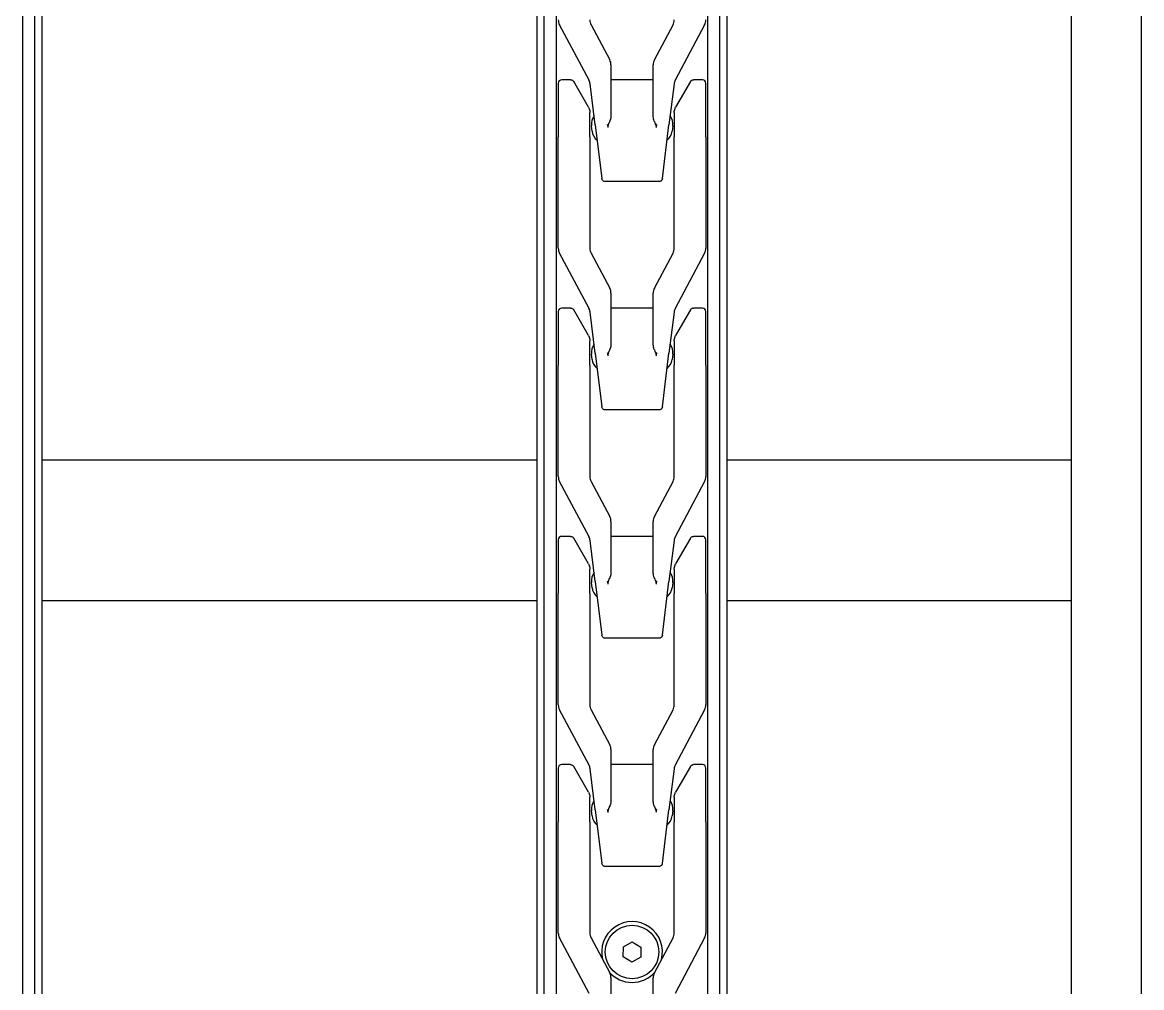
# Model space of a CAD drawing. Extents: x -3873 to 164127, y 7129 to 96529.
# Drawn here: x 43171.7 to 43490.2, y 50180.2 to 50455 of the extents above; entities that cross this region are included whole.
import ezdxf

# ---------------------------------------------------------------- set-up
doc = ezdxf.new("R2010")
doc.units = 0
doc.layers.add('LAYOUT', color=90, linetype='CONTINUOUS')
doc.layers.add('LAYOUT-KROMEKA', color=1, linetype='CONTINUOUS')

# ---------------------------------------------------------------- blocks, each defined once
blk = doc.blocks.new('A$Ccf7c2aec')
at = {"layer": 'LAYOUT-KROMEKA'}
for p, q in [((1840.63, 574.6), (169.51, 574.6)), ((175.51, 571.1), (1836.63, 571.1)), ((1836.63, 569.1), (175.51, 569.1)), ((860.63, 428.1), (860.63, 569.1)), ((900.63, 428.1), (900.63, 569.1)), ((175.51, 428.1), (1836.63, 428.1)), ((175.51, 426.1), (1836.63, 426.1)), ((169.51, 422.6), (1840.63, 422.6)), ((748.85, 413.36), (764.62, 421.75)), ((766.03, 422.1), (797.73, 422.1)), ((812.98, 422.1), (797.73, 422.1)), ((813.85, 413.36), (829.62, 421.75)), ((813.98, 418.59), (813.98, 421.1)), ((831.03, 422.1), (862.73, 422.1)), ((877.98, 422.1), (862.73, 422.1)), ((878.85, 413.36), (894.62, 421.75)), ((878.98, 418.59), (878.98, 421.1)), ((896.03, 422.1), (927.73, 422.1)), ((942.98, 422.1), (927.73, 422.1)), ((943.85, 413.36), (959.62, 421.75)), ((943.98, 418.59), (943.98, 421.1)), ((961.03, 422.1), (992.73, 422.1)), ((1007.98, 422.1), (992.73, 422.1)), ((1008.85, 413.36), (1024.62, 421.75)), ((1008.98, 418.59), (1008.98, 421.1)), ((806.18, 413.5), (813.48, 417.72)), ((871.18, 413.5), (878.48, 417.72)), ((936.18, 413.5), (943.48, 417.72)), ((1001.18, 413.5), (1008.48, 417.72)), ((764.62, 412.75), (754.66, 407.45)), ((797.73, 413.1), (766.03, 413.1)), ((801.11, 411.6), (785.86, 409.73)), ((797.73, 413.1), (804.68, 413.1)), ((799.36, 412.49), (800.84, 412.67)), ((801.11, 411.6), (812.81, 413.03)), ((829.62, 412.75), (819.66, 407.45)), ((862.73, 413.1), (831.03, 413.1)), ((866.11, 411.6), (850.86, 409.73)), ((862.73, 413.1), (869.68, 413.1)), ((864.36, 412.49), (865.84, 412.67)), ((866.11, 411.6), (877.81, 413.03)), ((894.62, 412.75), (884.66, 407.45)), ((927.73, 413.1), (896.03, 413.1)), ((931.11, 411.6), (915.86, 409.73)), ((927.73, 413.1), (934.68, 413.1)), ((929.36, 412.49), (930.84, 412.67)), ((931.11, 411.6), (942.81, 413.03)), ((959.62, 412.75), (949.66, 407.45)), ((992.73, 413.1), (961.03, 413.1)), ((996.11, 411.6), (980.86, 409.73)), ((992.73, 413.1), (999.68, 413.1)), ((994.36, 412.49), (995.84, 412.67)), ((996.11, 411.6), (1007.81, 413.03)), ((1024.62, 412.75), (1014.66, 407.45)), ((784.98, 393.47), (784.98, 408.73)), ((849.98, 393.47), (849.98, 408.73)), ((914.98, 393.47), (914.98, 408.73)), ((979.98, 393.47), (979.98, 408.73)), ((753.25, 407.1), (739.13, 407.1)), ((818.25, 407.1), (804.13, 407.1)), ((813.98, 395.1), (813.98, 407.1)), ((883.25, 407.1), (869.13, 407.1)), ((878.98, 395.1), (878.98, 407.1)), ((948.25, 407.1), (934.13, 407.1)), ((943.98, 395.1), (943.98, 407.1)), ((1013.25, 407.1), (999.13, 407.1)), ((1008.98, 395.1), (1008.98, 407.1)), ((757.75, 401.17), (759.25, 403.63)), ((759.25, 403.63), (762.14, 403.56)), ((762.14, 403.56), (763.52, 401.03)), ((759.13, 398.64), (757.75, 401.17)), ((762.02, 398.57), (759.13, 398.64)), ((763.52, 401.03), (762.02, 398.57)), ((739.13, 395.1), (753.25, 395.1)), ((804.13, 395.1), (818.25, 395.1)), ((869.13, 395.1), (883.25, 395.1)), ((934.13, 395.1), (948.25, 395.1)), ((999.13, 395.1), (1013.25, 395.1)), ((754.66, 394.75), (764.62, 389.45)), ((785.86, 392.47), (801.11, 390.6)), ((819.66, 394.75), (829.62, 389.45)), ((850.86, 392.47), (866.11, 390.6)), ((884.66, 394.75), (894.62, 389.45)), ((915.86, 392.47), (931.11, 390.6)), ((949.66, 394.75), (959.62, 389.45)), ((980.86, 392.47), (996.11, 390.6)), ((1014.66, 394.75), (1024.62, 389.45)), ((764.62, 380.45), (748.85, 388.84)), ((766.03, 389.1), (797.73, 389.1)), ((804.68, 389.1), (797.73, 389.1)), ((800.84, 389.53), (799.36, 389.71)), ((812.81, 389.17), (801.11, 390.6)), ((813.48, 384.48), (806.18, 388.7)), ((829.62, 380.45), (813.85, 388.84)), ((831.03, 389.1), (862.73, 389.1)), ((869.68, 389.1), (862.73, 389.1)), ((865.84, 389.53), (864.36, 389.71)), ((877.81, 389.17), (866.11, 390.6)), ((878.48, 384.48), (871.18, 388.7)), ((894.62, 380.45), (878.85, 388.84)), ((896.03, 389.1), (927.73, 389.1)), ((934.68, 389.1), (927.73, 389.1)), ((930.84, 389.53), (929.36, 389.71)), ((942.81, 389.17), (931.11, 390.6)), ((943.48, 384.48), (936.18, 388.7)), ((959.62, 380.45), (943.85, 388.84)), ((961.03, 389.1), (992.73, 389.1)), ((999.68, 389.1), (992.73, 389.1)), ((995.84, 389.53), (994.36, 389.71)), ((1007.81, 389.17), (996.11, 390.6)), ((1008.48, 384.48), (1001.18, 388.7)), ((1024.62, 380.45), (1008.85, 388.84)), ((813.98, 381.1), (813.98, 383.61)), ((878.98, 381.1), (878.98, 383.61)), ((943.98, 381.1), (943.98, 383.61)), ((1008.98, 381.1), (1008.98, 383.61)), ((1840.63, 379.6), (169.51, 379.6)), ((797.73, 380.1), (766.03, 380.1)), ((797.73, 380.1), (812.98, 380.1)), ((862.73, 380.1), (831.03, 380.1)), ((862.73, 380.1), (877.98, 380.1)), ((927.73, 380.1), (896.03, 380.1)), ((927.73, 380.1), (942.98, 380.1)), ((992.73, 380.1), (961.03, 380.1)), ((992.73, 380.1), (1007.98, 380.1)), ((175.51, 376.1), (1836.63, 376.1)), ((1836.63, 374.1), (175.51, 374.1)), ((860.63, 276.1), (860.63, 374.1)), ((900.63, 276.1), (900.63, 374.1)), ((281.4, 276.1), (1830.63, 276.1)), ((281.4, 256.1), (1830.63, 256.1))]:
    blk.add_line(p, q, dxfattribs=at)
blk.add_circle((760.63, 401.1), 7.62, dxfattribs=at)
for centre, radius, start, end in [((766.03, 419.1), 3, 90, 118), ((812.98, 421.1), 1, 0, 90), ((831.03, 419.1), 3, 90, 118), ((877.98, 421.1), 1, 0, 90), ((896.03, 419.1), 3, 90, 118), ((942.98, 421.1), 1, 0, 90), ((961.03, 419.1), 3, 90, 118), ((1007.98, 421.1), 1, 0, 90), ((1026.03, 419.1), 3, 90, 118), ((766.03, 410.1), 3, 90, 118), ((799.85, 408.52), 4, 96.9958, 140.527), ((801.33, 408.7), 4, 53.4646, 96.9958), ((812.44, 416.01), 3, 276.9958, 298), ((831.03, 410.1), 3, 90, 118), ((864.85, 408.52), 4, 96.9958, 140.527), ((866.33, 408.7), 4, 53.4646, 96.9958), ((877.44, 416.01), 3, 276.9958, 298), ((896.03, 410.1), 3, 90, 118), ((929.85, 408.52), 4, 96.9958, 140.527), ((931.33, 408.7), 4, 53.4646, 96.9958), ((942.44, 416.01), 3, 276.9958, 298), ((961.03, 410.1), 3, 90, 118), ((994.85, 408.52), 4, 96.9958, 140.527), ((996.33, 408.7), 4, 53.4646, 96.9958), ((1007.44, 416.01), 3, 276.9958, 298), ((1026.03, 410.1), 3, 90, 118), ((760.63, 401.1), 8.65, 255.4623, 104.5377), ((760.63, 401.1), 8.65, 131.4623, 228.5377), ((753.25, 410.1), 3, 270, 298), ((818.25, 410.1), 3, 270, 298), ((883.25, 410.1), 3, 270, 298), ((948.25, 410.1), 3, 270, 298), ((1013.25, 410.1), 3, 270, 298), ((753.25, 392.1), 3, 62, 90), ((818.25, 392.1), 3, 62, 90), ((883.25, 392.1), 3, 62, 90), ((948.25, 392.1), 3, 62, 90), ((1013.25, 392.1), 3, 62, 90), ((766.03, 392.1), 3, 242, 270), ((799.85, 393.68), 4, 219.473, 263.0042), ((801.33, 393.5), 4, 263.0042, 306.5354), ((812.44, 386.19), 3, 62, 83.0042), ((831.03, 392.1), 3, 242, 270), ((864.85, 393.68), 4, 219.473, 263.0042), ((866.33, 393.5), 4, 263.0042, 306.5354), ((877.44, 386.19), 3, 62, 83.0042), ((896.03, 392.1), 3, 242, 270), ((929.85, 393.68), 4, 219.473, 263.0042), ((931.33, 393.5), 4, 263.0042, 306.5354), ((942.44, 386.19), 3, 62, 83.0042), ((961.03, 392.1), 3, 242, 270), ((994.85, 393.68), 4, 219.473, 263.0042), ((996.33, 393.5), 4, 263.0042, 306.5354), ((1007.44, 386.19), 3, 62, 83.0042), ((1026.03, 392.1), 3, 242, 270), ((766.03, 383.1), 3, 242, 270), ((812.98, 381.1), 1, 270, 0), ((831.03, 383.1), 3, 242, 270), ((877.98, 381.1), 1, 270, 0), ((896.03, 383.1), 3, 242, 270), ((942.98, 381.1), 1, 270, 0), ((961.03, 383.1), 3, 242, 270), ((1007.98, 381.1), 1, 270, 0), ((1026.03, 383.1), 3, 242, 270)]:
    blk.add_arc(centre, radius, start, end, dxfattribs=at)
for points, knots in [([(813.98, 418.59), (813.98, 418.48), (813.96, 418.36), (813.89, 418.16), (813.84, 418.06), (813.71, 417.89), (813.63, 417.81), (813.52, 417.74), (813.5, 417.73), (813.48, 417.72)], [0.0000243, 0.0000243, 0.0000243, 0.0000243, 0.0328926, 0.0328926, 0.0653838, 0.0653838, 0.0978897, 0.0978897, 0.1042618, 0.1042618, 0.1042618, 0.1042618]), ([(878.98, 418.59), (878.98, 418.48), (878.96, 418.36), (878.89, 418.16), (878.84, 418.06), (878.71, 417.89), (878.63, 417.81), (878.52, 417.74), (878.5, 417.73), (878.48, 417.72)], [0.0000243, 0.0000243, 0.0000243, 0.0000243, 0.0328926, 0.0328926, 0.0653838, 0.0653838, 0.0978897, 0.0978897, 0.1042618, 0.1042618, 0.1042618, 0.1042618]), ([(943.98, 418.59), (943.98, 418.48), (943.96, 418.36), (943.89, 418.16), (943.84, 418.06), (943.71, 417.89), (943.63, 417.81), (943.52, 417.74), (943.5, 417.73), (943.48, 417.72)], [0.0000243, 0.0000243, 0.0000243, 0.0000243, 0.0328926, 0.0328926, 0.0653838, 0.0653838, 0.0978897, 0.0978897, 0.1042618, 0.1042618, 0.1042618, 0.1042618]), ([(1008.98, 418.59), (1008.98, 418.48), (1008.96, 418.36), (1008.89, 418.16), (1008.84, 418.06), (1008.71, 417.89), (1008.63, 417.81), (1008.52, 417.74), (1008.5, 417.73), (1008.48, 417.72)], [0.0000243, 0.0000243, 0.0000243, 0.0000243, 0.0328926, 0.0328926, 0.0653838, 0.0653838, 0.0978897, 0.0978897, 0.1042618, 0.1042618, 0.1042618, 0.1042618]), ([(806.18, 413.5), (805.87, 413.32), (805.53, 413.2), (805.17, 413.14), (805.08, 413.13), (804.99, 413.11), (804.89, 413.11), (804.82, 413.1), (804.75, 413.1), (804.68, 413.1)], [0, 0, 0, 0, 0.684637, 0.684637, 0.684637, 0.86523, 0.86523, 0.86523, 1, 1, 1, 1]), ([(871.18, 413.5), (870.87, 413.32), (870.53, 413.2), (870.17, 413.14), (870.08, 413.13), (869.99, 413.11), (869.89, 413.11), (869.82, 413.1), (869.75, 413.1), (869.68, 413.1)], [0, 0, 0, 0, 0.684637, 0.684637, 0.684637, 0.86523, 0.86523, 0.86523, 1, 1, 1, 1]), ([(936.18, 413.5), (935.87, 413.32), (935.53, 413.2), (935.17, 413.14), (935.08, 413.13), (934.99, 413.11), (934.89, 413.11), (934.82, 413.1), (934.75, 413.1), (934.68, 413.1)], [0, 0, 0, 0, 0.684637, 0.684637, 0.684637, 0.86523, 0.86523, 0.86523, 1, 1, 1, 1]), ([(1001.18, 413.5), (1000.87, 413.32), (1000.53, 413.2), (1000.17, 413.14), (1000.08, 413.13), (999.99, 413.11), (999.89, 413.11), (999.82, 413.1), (999.75, 413.1), (999.68, 413.1)], [0, 0, 0, 0, 0.684637, 0.684637, 0.684637, 0.86523, 0.86523, 0.86523, 1, 1, 1, 1]), ([(784.98, 408.73), (784.98, 408.84), (785, 408.95), (785.07, 409.16), (785.12, 409.25), (785.25, 409.43), (785.34, 409.5), (785.52, 409.62), (785.62, 409.67), (785.74, 409.7), (785.77, 409.71), (785.8, 409.72), (785.81, 409.72), (785.83, 409.72), (785.84, 409.72), (785.85, 409.72), (785.85, 409.72), (785.85, 409.73), (785.86, 409.73), (785.86, 409.73), (785.86, 409.73), (785.86, 409.73), (785.86, 409.73), (785.86, 409.73), (785.86, 409.73), (785.86, 409.73), (785.86, 409.73), (785.86, 409.73), (785.86, 409.73), (785.86, 409.73)], [0.0000031, 0.0000031, 0.0000031, 0.0000031, 0.0324341, 0.0324341, 0.064942, 0.064942, 0.0974473, 0.0974473, 0.1299526, 0.1299526, 0.137103, 0.137103, 0.1406951, 0.1406951, 0.1424933, 0.1424933, 0.1433926, 0.1433926, 0.1438423, 0.1438423, 0.1440672, 0.1440672, 0.1441796, 0.1441796, 0.1442358, 0.1442358, 0.1442639, 0.1442639, 0.1442889, 0.1442889, 0.1442889, 0.1442889]), ([(800.36, 407.88), (800.64, 407.95), (800.93, 408.02), (801.21, 408.09), (801.22, 408.1), (801.22, 408.1), (801.23, 408.1)], [0, 0, 0, 0, 0.971612, 0.971612, 0.971612, 1, 1, 1, 1]), ([(800.36, 407.88), (800.45, 407.91), (800.54, 407.92), (800.78, 407.92), (800.91, 407.89), (801.18, 407.8), (801.31, 407.75), (801.65, 407.62), (801.86, 407.54), (802.07, 407.46)], [-1.068908, -1.068908, -1.068908, -1.068908, -1.0410443, -1.0410443, -0.9974409, -0.9974409, -0.9538374, -0.9538374, -0.8852676, -0.8852676, -0.8852676, -0.8852676]), ([(849.98, 408.73), (849.98, 408.84), (850, 408.95), (850.07, 409.16), (850.12, 409.25), (850.25, 409.43), (850.34, 409.5), (850.52, 409.62), (850.62, 409.67), (850.74, 409.7), (850.77, 409.71), (850.8, 409.72), (850.81, 409.72), (850.83, 409.72), (850.84, 409.72), (850.85, 409.72), (850.85, 409.72), (850.85, 409.73), (850.86, 409.73), (850.86, 409.73), (850.86, 409.73), (850.86, 409.73), (850.86, 409.73), (850.86, 409.73), (850.86, 409.73), (850.86, 409.73), (850.86, 409.73), (850.86, 409.73), (850.86, 409.73), (850.86, 409.73), (850.86, 409.73), (850.86, 409.73)], [0.0000031, 0.0000031, 0.0000031, 0.0000031, 0.0324341, 0.0324341, 0.064942, 0.064942, 0.0974473, 0.0974473, 0.1299526, 0.1299526, 0.137103, 0.137103, 0.1406951, 0.1406951, 0.1424933, 0.1424933, 0.1433926, 0.1433926, 0.1438423, 0.1438423, 0.1440672, 0.1440672, 0.1441796, 0.1441796, 0.1442358, 0.1442358, 0.1442639, 0.1442639, 0.144278, 0.144278, 0.1443519, 0.1443519, 0.1443519, 0.1443519]), ([(865.36, 407.88), (865.64, 407.95), (865.93, 408.02), (866.21, 408.09), (866.22, 408.1), (866.22, 408.1), (866.23, 408.1)], [0, 0, 0, 0, 0.971612, 0.971612, 0.971612, 1, 1, 1, 1]), ([(865.36, 407.88), (865.45, 407.91), (865.54, 407.92), (865.78, 407.92), (865.91, 407.89), (866.18, 407.8), (866.31, 407.75), (866.65, 407.62), (866.86, 407.54), (867.07, 407.46)], [-1.068908, -1.068908, -1.068908, -1.068908, -1.0410443, -1.0410443, -0.9974409, -0.9974409, -0.9538374, -0.9538374, -0.8852676, -0.8852676, -0.8852676, -0.8852676]), ([(914.98, 408.73), (914.98, 408.84), (915, 408.95), (915.07, 409.16), (915.12, 409.25), (915.25, 409.43), (915.34, 409.5), (915.52, 409.62), (915.62, 409.67), (915.74, 409.7), (915.77, 409.71), (915.8, 409.72), (915.81, 409.72), (915.83, 409.72), (915.84, 409.72), (915.85, 409.72), (915.85, 409.72), (915.85, 409.73), (915.86, 409.73), (915.86, 409.73), (915.86, 409.73), (915.86, 409.73), (915.86, 409.73), (915.86, 409.73), (915.86, 409.73), (915.86, 409.73), (915.86, 409.73), (915.86, 409.73), (915.86, 409.73), (915.86, 409.73), (915.86, 409.73), (915.86, 409.73)], [0.0000031, 0.0000031, 0.0000031, 0.0000031, 0.0324341, 0.0324341, 0.064942, 0.064942, 0.0974473, 0.0974473, 0.1299526, 0.1299526, 0.137103, 0.137103, 0.1406951, 0.1406951, 0.1424933, 0.1424933, 0.1433926, 0.1433926, 0.1438423, 0.1438423, 0.1440672, 0.1440672, 0.1441796, 0.1441796, 0.1442358, 0.1442358, 0.1442639, 0.1442639, 0.144278, 0.144278, 0.1443241, 0.1443241, 0.1443241, 0.1443241]), ([(930.36, 407.88), (930.64, 407.95), (930.93, 408.02), (931.21, 408.09), (931.22, 408.1), (931.22, 408.1), (931.23, 408.1)], [0, 0, 0, 0, 0.971612, 0.971612, 0.971612, 1, 1, 1, 1]), ([(930.36, 407.88), (930.45, 407.91), (930.54, 407.92), (930.78, 407.92), (930.91, 407.89), (931.18, 407.8), (931.31, 407.75), (931.65, 407.62), (931.86, 407.54), (932.07, 407.46)], [-1.068908, -1.068908, -1.068908, -1.068908, -1.0410443, -1.0410443, -0.9974409, -0.9974409, -0.9538374, -0.9538374, -0.8852676, -0.8852676, -0.8852676, -0.8852676]), ([(979.98, 408.73), (979.98, 408.84), (980, 408.95), (980.07, 409.16), (980.12, 409.25), (980.25, 409.43), (980.34, 409.5), (980.52, 409.62), (980.62, 409.67), (980.74, 409.7), (980.77, 409.71), (980.8, 409.72), (980.81, 409.72), (980.83, 409.72), (980.84, 409.72), (980.85, 409.72), (980.85, 409.72), (980.85, 409.73), (980.86, 409.73), (980.86, 409.73), (980.86, 409.73), (980.86, 409.73), (980.86, 409.73), (980.86, 409.73), (980.86, 409.73), (980.86, 409.73), (980.86, 409.73), (980.86, 409.73), (980.86, 409.73), (980.86, 409.73), (980.86, 409.73), (980.86, 409.73)], [0.0000031, 0.0000031, 0.0000031, 0.0000031, 0.0324341, 0.0324341, 0.064942, 0.064942, 0.0974473, 0.0974473, 0.1299526, 0.1299526, 0.137103, 0.137103, 0.1406951, 0.1406951, 0.1424933, 0.1424933, 0.1433926, 0.1433926, 0.1438423, 0.1438423, 0.1440672, 0.1440672, 0.1441796, 0.1441796, 0.1442358, 0.1442358, 0.1442639, 0.1442639, 0.144278, 0.144278, 0.1443058, 0.1443058, 0.1443058, 0.1443058]), ([(995.36, 407.88), (995.64, 407.95), (995.93, 408.02), (996.21, 408.09), (996.22, 408.1), (996.22, 408.1), (996.23, 408.1)], [0, 0, 0, 0, 0.971612, 0.971612, 0.971612, 1, 1, 1, 1]), ([(995.36, 407.88), (995.45, 407.91), (995.54, 407.92), (995.78, 407.92), (995.91, 407.89), (996.18, 407.8), (996.31, 407.75), (996.65, 407.62), (996.86, 407.54), (997.07, 407.46)], [-1.068908, -1.068908, -1.068908, -1.068908, -1.0410443, -1.0410443, -0.9974409, -0.9974409, -0.9538374, -0.9538374, -0.8852676, -0.8852676, -0.8852676, -0.8852676]), ([(804.13, 407.1), (803.56, 407.1), (802.86, 407.21), (802.21, 407.41), (802.14, 407.44), (802.07, 407.46)], [-0.3189368, -0.3189368, -0.3189368, -0.3189368, -0.1295167, -0.1295167, -0.1071311, -0.1071311, -0.1071311, -0.1071311]), ([(869.13, 407.1), (868.56, 407.1), (867.86, 407.21), (867.21, 407.41), (867.14, 407.44), (867.07, 407.46)], [-0.3189368, -0.3189368, -0.3189368, -0.3189368, -0.1295167, -0.1295167, -0.1071311, -0.1071311, -0.1071311, -0.1071311]), ([(934.13, 407.1), (933.56, 407.1), (932.86, 407.21), (932.21, 407.41), (932.14, 407.44), (932.07, 407.46)], [-0.3189368, -0.3189368, -0.3189368, -0.3189368, -0.1295167, -0.1295167, -0.1071311, -0.1071311, -0.1071311, -0.1071311]), ([(999.13, 407.1), (998.56, 407.1), (997.86, 407.21), (997.21, 407.41), (997.14, 407.44), (997.07, 407.46)], [-0.3189368, -0.3189368, -0.3189368, -0.3189368, -0.1295167, -0.1295167, -0.1071311, -0.1071311, -0.1071311, -0.1071311]), ([(802.07, 394.74), (802.11, 394.75), (802.15, 394.76), (802.43, 394.86), (802.67, 394.92), (803.28, 395.05), (803.71, 395.1), (804.13, 395.1)], [-0.4553156, -0.4553156, -0.4553156, -0.4553156, -0.4433521, -0.4433521, -0.371047, -0.371047, -0.2439974, -0.2439974, -0.2439974, -0.2439974]), ([(867.07, 394.74), (867.11, 394.75), (867.15, 394.76), (867.43, 394.86), (867.67, 394.92), (868.28, 395.05), (868.71, 395.1), (869.13, 395.1)], [-0.4553156, -0.4553156, -0.4553156, -0.4553156, -0.4433521, -0.4433521, -0.371047, -0.371047, -0.2439974, -0.2439974, -0.2439974, -0.2439974]), ([(932.07, 394.74), (932.11, 394.75), (932.15, 394.76), (932.43, 394.86), (932.67, 394.92), (933.28, 395.05), (933.71, 395.1), (934.13, 395.1)], [-0.4553156, -0.4553156, -0.4553156, -0.4553156, -0.4433521, -0.4433521, -0.371047, -0.371047, -0.2439974, -0.2439974, -0.2439974, -0.2439974]), ([(997.07, 394.74), (997.11, 394.75), (997.15, 394.76), (997.43, 394.86), (997.67, 394.92), (998.28, 395.05), (998.71, 395.1), (999.13, 395.1)], [-0.4553156, -0.4553156, -0.4553156, -0.4553156, -0.4433521, -0.4433521, -0.371047, -0.371047, -0.2439974, -0.2439974, -0.2439974, -0.2439974]), ([(785.86, 392.47), (785.86, 392.47), (785.86, 392.47), (785.86, 392.47), (785.86, 392.47), (785.86, 392.47), (785.86, 392.47), (785.86, 392.47), (785.86, 392.47), (785.86, 392.47), (785.86, 392.47), (785.85, 392.47), (785.85, 392.47), (785.85, 392.48), (785.84, 392.48), (785.83, 392.48), (785.82, 392.48), (785.8, 392.48), (785.78, 392.49), (785.74, 392.5), (785.71, 392.5), (785.62, 392.53), (785.56, 392.56), (785.43, 392.63), (785.36, 392.68), (785.24, 392.79), (785.19, 392.86), (785.1, 393), (785.06, 393.07), (785, 393.25), (784.98, 393.36), (784.98, 393.47)], [0, 0, 0, 0, 0.0000293, 0.0000293, 0.0000666, 0.0000666, 0.0001413, 0.0001413, 0.0002906, 0.0002906, 0.0005892, 0.0005892, 0.0011863, 0.0011863, 0.0023805, 0.0023805, 0.0047676, 0.0047676, 0.0095318, 0.0095318, 0.018982, 0.018982, 0.0372887, 0.0372887, 0.0624815, 0.0624815, 0.0876743, 0.0876743, 0.1128671, 0.1128671, 0.1444966, 0.1444966, 0.1444966, 0.1444966]), ([(802.07, 394.74), (801.86, 394.66), (801.65, 394.58), (801.31, 394.45), (801.18, 394.4), (800.91, 394.31), (800.78, 394.28), (800.54, 394.28), (800.45, 394.29), (800.36, 394.32)], [0.8852676, 0.8852676, 0.8852676, 0.8852676, 0.9538374, 0.9538374, 0.9974409, 0.9974409, 1.0410443, 1.0410443, 1.068908, 1.068908, 1.068908, 1.068908]), ([(801.23, 394.1), (801.22, 394.1), (801.22, 394.1), (801.21, 394.11), (800.93, 394.18), (800.64, 394.25), (800.36, 394.32)], [0, 0, 0, 0, 0.028388, 0.028388, 0.028388, 1, 1, 1, 1]), ([(850.86, 392.47), (850.8, 392.48), (850.74, 392.5), (850.62, 392.53), (850.56, 392.56), (850.43, 392.63), (850.36, 392.68), (850.24, 392.79), (850.19, 392.86), (850.1, 393), (850.06, 393.07), (850, 393.25), (849.98, 393.36), (849.98, 393.47)], [0, 0, 0, 0, 0.0189655, 0.0189655, 0.0372722, 0.0372722, 0.062465, 0.062465, 0.0876578, 0.0876578, 0.1128506, 0.1128506, 0.1444801, 0.1444801, 0.1444801, 0.1444801]), ([(867.07, 394.74), (866.86, 394.66), (866.65, 394.58), (866.31, 394.45), (866.18, 394.4), (865.91, 394.31), (865.78, 394.28), (865.54, 394.28), (865.45, 394.29), (865.36, 394.32)], [0.8852676, 0.8852676, 0.8852676, 0.8852676, 0.9538374, 0.9538374, 0.9974409, 0.9974409, 1.0410443, 1.0410443, 1.068908, 1.068908, 1.068908, 1.068908]), ([(866.23, 394.1), (866.22, 394.1), (866.22, 394.1), (866.21, 394.11), (865.93, 394.18), (865.64, 394.25), (865.36, 394.32)], [0, 0, 0, 0, 0.028388, 0.028388, 0.028388, 1, 1, 1, 1]), ([(915.86, 392.47), (915.86, 392.47), (915.86, 392.47), (915.86, 392.47), (915.86, 392.47), (915.86, 392.47), (915.86, 392.47), (915.86, 392.47), (915.86, 392.47), (915.86, 392.47), (915.86, 392.47), (915.85, 392.47), (915.85, 392.47), (915.85, 392.48), (915.84, 392.48), (915.83, 392.48), (915.82, 392.48), (915.8, 392.48), (915.78, 392.49), (915.74, 392.5), (915.71, 392.5), (915.62, 392.53), (915.56, 392.56), (915.43, 392.63), (915.36, 392.68), (915.24, 392.79), (915.19, 392.86), (915.1, 393), (915.06, 393.07), (915, 393.25), (914.98, 393.36), (914.98, 393.47)], [0, 0, 0, 0, 0.0000293, 0.0000293, 0.0000666, 0.0000666, 0.0001413, 0.0001413, 0.0002906, 0.0002906, 0.0005892, 0.0005892, 0.0011863, 0.0011863, 0.0023805, 0.0023805, 0.0047676, 0.0047676, 0.0095318, 0.0095318, 0.018982, 0.018982, 0.0372887, 0.0372887, 0.0624815, 0.0624815, 0.0876743, 0.0876743, 0.1128671, 0.1128671, 0.1444966, 0.1444966, 0.1444966, 0.1444966]), ([(932.07, 394.74), (931.86, 394.66), (931.65, 394.58), (931.31, 394.45), (931.18, 394.4), (930.91, 394.31), (930.78, 394.28), (930.54, 394.28), (930.45, 394.29), (930.36, 394.32)], [0.8852676, 0.8852676, 0.8852676, 0.8852676, 0.9538374, 0.9538374, 0.9974409, 0.9974409, 1.0410443, 1.0410443, 1.068908, 1.068908, 1.068908, 1.068908]), ([(931.23, 394.1), (931.22, 394.1), (931.22, 394.1), (931.21, 394.11), (930.93, 394.18), (930.64, 394.25), (930.36, 394.32)], [0, 0, 0, 0, 0.028388, 0.028388, 0.028388, 1, 1, 1, 1]), ([(980.86, 392.47), (980.8, 392.48), (980.74, 392.5), (980.62, 392.53), (980.56, 392.56), (980.43, 392.63), (980.36, 392.68), (980.24, 392.79), (980.19, 392.86), (980.1, 393), (980.06, 393.07), (980, 393.25), (979.98, 393.36), (979.98, 393.47)], [0, 0, 0, 0, 0.0189655, 0.0189655, 0.0372722, 0.0372722, 0.062465, 0.062465, 0.0876578, 0.0876578, 0.1128506, 0.1128506, 0.1444801, 0.1444801, 0.1444801, 0.1444801]), ([(997.07, 394.74), (996.86, 394.66), (996.65, 394.58), (996.31, 394.45), (996.18, 394.4), (995.91, 394.31), (995.78, 394.28), (995.54, 394.28), (995.45, 394.29), (995.36, 394.32)], [0.8852676, 0.8852676, 0.8852676, 0.8852676, 0.9538374, 0.9538374, 0.9974409, 0.9974409, 1.0410443, 1.0410443, 1.068908, 1.068908, 1.068908, 1.068908]), ([(996.23, 394.1), (996.22, 394.1), (996.22, 394.1), (996.21, 394.11), (995.93, 394.18), (995.64, 394.25), (995.36, 394.32)], [0, 0, 0, 0, 0.028388, 0.028388, 0.028388, 1, 1, 1, 1]), ([(804.68, 389.1), (805.06, 389.1), (805.44, 389.03), (805.8, 388.88), (805.93, 388.83), (806.06, 388.77), (806.18, 388.7)], [0, 0, 0, 0, 0.729999, 0.729999, 0.729999, 1, 1, 1, 1]), ([(869.68, 389.1), (870.06, 389.1), (870.44, 389.03), (870.8, 388.88), (870.93, 388.83), (871.06, 388.77), (871.18, 388.7)], [0, 0, 0, 0, 0.729999, 0.729999, 0.729999, 1, 1, 1, 1]), ([(934.68, 389.1), (935.06, 389.1), (935.44, 389.03), (935.8, 388.88), (935.93, 388.83), (936.06, 388.77), (936.18, 388.7)], [0, 0, 0, 0, 0.729999, 0.729999, 0.729999, 1, 1, 1, 1]), ([(999.68, 389.1), (1000.06, 389.1), (1000.44, 389.03), (1000.8, 388.88), (1000.93, 388.83), (1001.06, 388.77), (1001.18, 388.7)], [0, 0, 0, 0, 0.729999, 0.729999, 0.729999, 1, 1, 1, 1]), ([(813.48, 384.48), (813.58, 384.43), (813.66, 384.36), (813.81, 384.19), (813.86, 384.1), (813.95, 383.9), (813.97, 383.79), (813.98, 383.66), (813.98, 383.64), (813.98, 383.61)], [0, 0, 0, 0, 0.0323681, 0.0323681, 0.0648784, 0.0648784, 0.0973836, 0.0973836, 0.104244, 0.104244, 0.104244, 0.104244]), ([(878.48, 384.48), (878.58, 384.43), (878.66, 384.36), (878.81, 384.19), (878.86, 384.1), (878.95, 383.9), (878.97, 383.79), (878.98, 383.66), (878.98, 383.64), (878.98, 383.61)], [0, 0, 0, 0, 0.0323681, 0.0323681, 0.0648784, 0.0648784, 0.0973836, 0.0973836, 0.104244, 0.104244, 0.104244, 0.104244]), ([(943.48, 384.48), (943.58, 384.43), (943.66, 384.36), (943.81, 384.19), (943.86, 384.1), (943.95, 383.9), (943.97, 383.79), (943.98, 383.66), (943.98, 383.64), (943.98, 383.61)], [0, 0, 0, 0, 0.0323681, 0.0323681, 0.0648784, 0.0648784, 0.0973836, 0.0973836, 0.104244, 0.104244, 0.104244, 0.104244]), ([(1008.48, 384.48), (1008.58, 384.43), (1008.66, 384.36), (1008.81, 384.19), (1008.86, 384.1), (1008.95, 383.9), (1008.97, 383.79), (1008.98, 383.66), (1008.98, 383.64), (1008.98, 383.61)], [0, 0, 0, 0, 0.0323681, 0.0323681, 0.0648784, 0.0648784, 0.0973836, 0.0973836, 0.104244, 0.104244, 0.104244, 0.104244])]:
    blk.add_open_spline(points, degree=3, knots=knots, dxfattribs=at)

msp = doc.modelspace()

# ---------------------------------------------------------------- block references
at = {"layer": 'LAYOUT', "color": 4, "linetype": 'Continuous', "ltscale": 20, "rotation": 89.99999999999999}
msp.add_blockref('A$Ccf7c2aec', (43746.26, 49429.67), dxfattribs=at)

doc.saveas('drawing.dxf')
